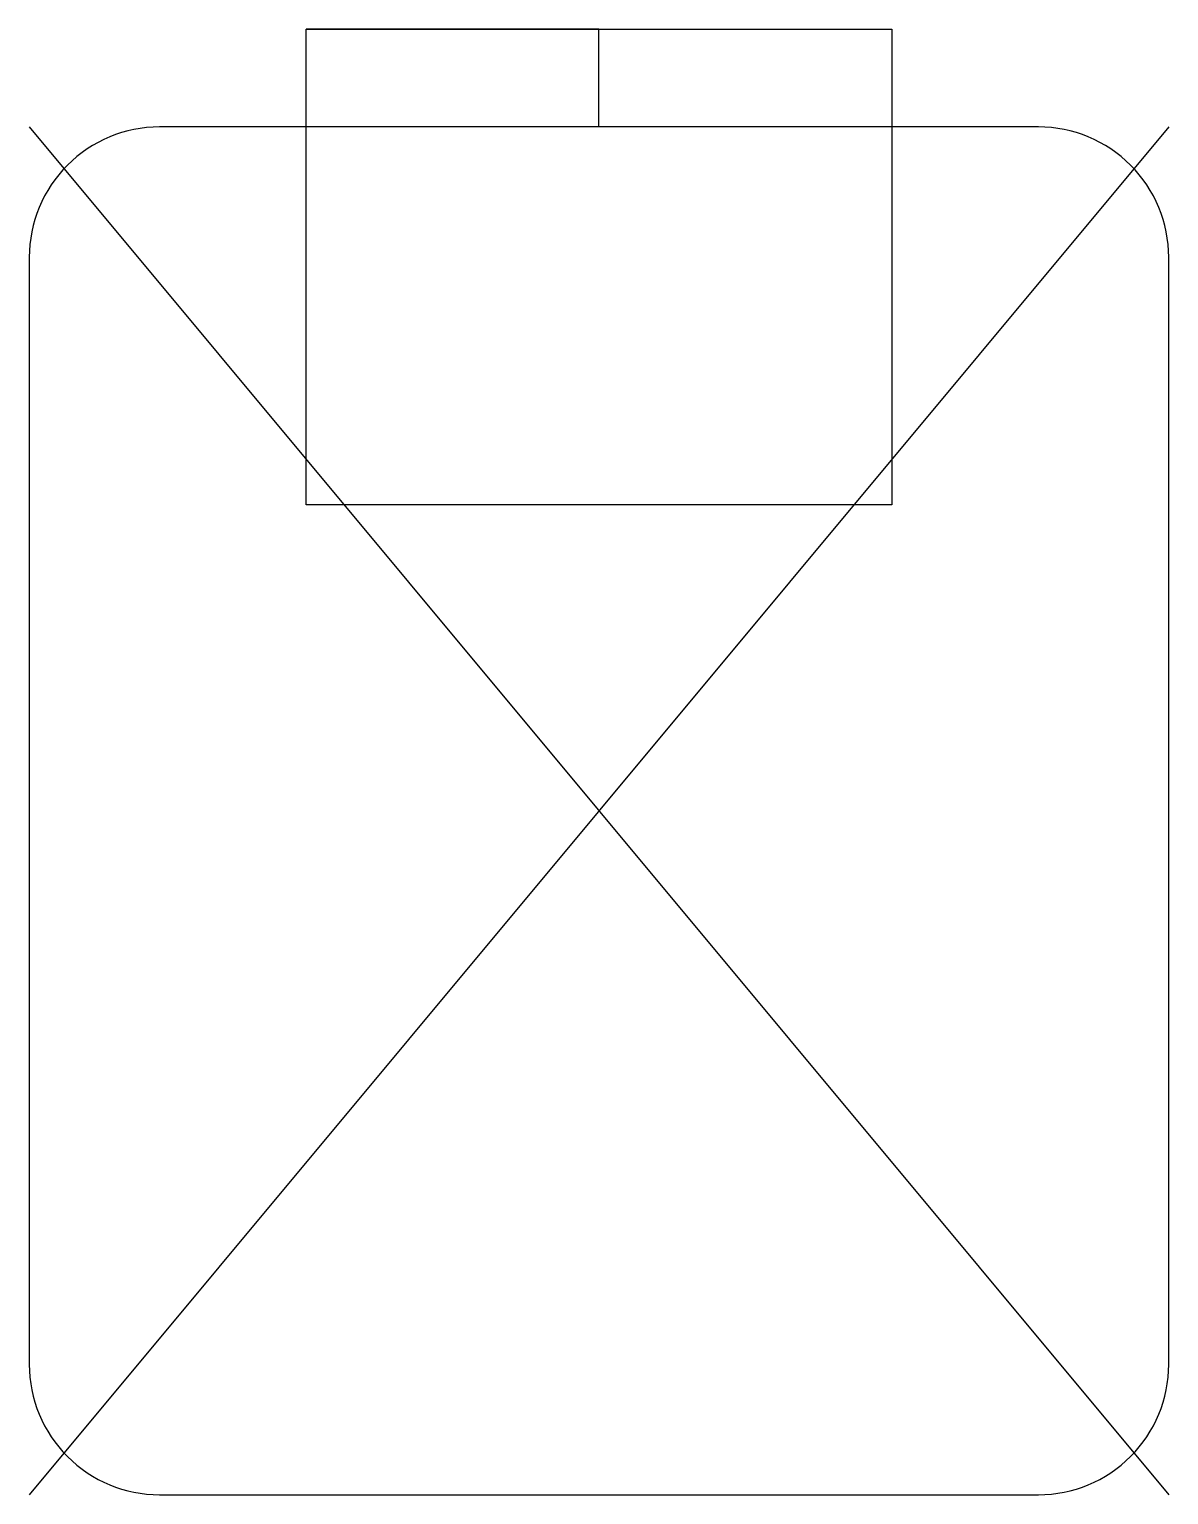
# Model space of a CAD drawing. Header units: millimetres. Extents: x -8.7 to 8.8, y -10.5 to 12.
import ezdxf

# ---------------------------------------------------------------- set-up
doc = ezdxf.new("R2010")
doc.units = ezdxf.units.MM
doc.layers.get('0').update_dxf_attribs({"linetype": 'CONTINUOUS'})

msp = doc.modelspace()

# ---------------------------------------------------------------- linework, layer by layer
for p, q in [((0, 12), (-4.5, 12)), ((0, 10.5), (0, 12)), ((8.75, 10.5), (-8.75, -10.5)), ((-8.75, 10.5), (8.75, -10.5))]:
    msp.add_line(p, q)
msp.add_lwpolyline([(-4.5, 12), (4.5, 12), (4.5, 4.7), (-4.5, 4.7)], close=True)
msp.add_lwpolyline([(-8.75, 8.5), (-8.75, -8.5, 0.414214), (-6.75, -10.5), (6.75, -10.5, 0.414214), (8.75, -8.5), (8.75, 8.5, 0.414214), (6.75, 10.5), (4.5, 10.5), (-4.5, 10.5), (-6.75, 10.5, 0.414214)], format="xyb", close=True)

doc.saveas('drawing.dxf')
